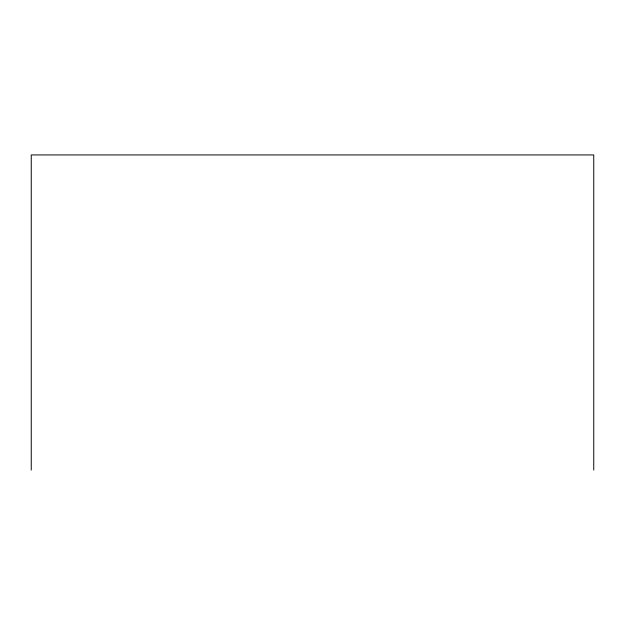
<?xml version="1.0" encoding="UTF-8"?>
<svg xmlns="http://www.w3.org/2000/svg" width="625" height="625" viewBox="0 0 625 625"><rect width="100%" height="100%" fill="white"/><g stroke="black" fill="none" stroke-linecap="round" stroke-linejoin="round"><path stroke-width="0.94" d="M593.75 470.062L593.75 154.938L31.25 154.938L31.25 470.062"/></g></svg>
